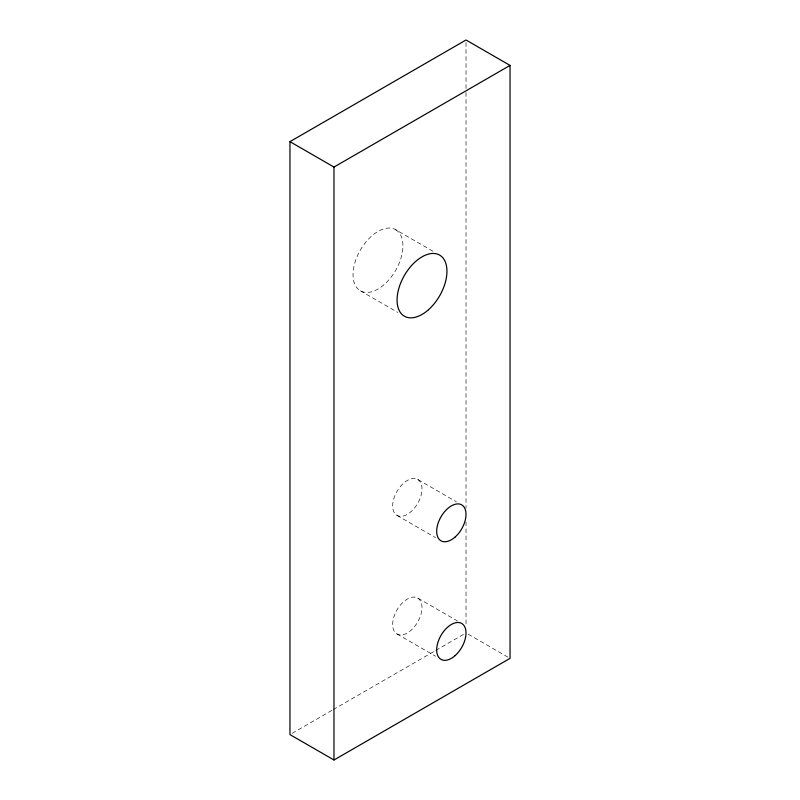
<?xml version="1.0" encoding="UTF-8"?>
<svg xmlns="http://www.w3.org/2000/svg" width="800" height="800" viewBox="0 0 800 800"><rect width="100%" height="100%" fill="white"/><g stroke="black" fill="none" stroke-linecap="round" stroke-linejoin="round"><path stroke-width="0.6" stroke-dasharray="4 3" d="M292.12 733.34L332.09 710.27M333.17 709.64L434.7 651.03M435.78 650.4L463.86 634.19M395.63 229.69A35.27 20.36 -60 0 1 384.45 284.33A35.27 20.36 -60 0 1 353.9 266.69A35.27 20.36 -60 0 1 395.63 229.69L434.28 252M360.36 290.78L397.93 312.47M417.71 479.44A20.75 11.98 -60 0 1 411.13 511.58A20.75 11.98 -60 0 1 393.16 501.21A20.75 11.98 -60 0 1 417.71 479.44L456.36 501.76M396.96 515.38L435.61 537.69M417.71 598.03A20.75 11.98 -60 0 1 411.13 630.17A20.75 11.98 -60 0 1 393.16 619.8A20.75 11.98 -60 0 1 417.71 598.03L457.43 620.96M468.17 634.18L507.89 657.11M396.96 633.97L435.61 656.28M466.02 42.5L466.02 91.18M466.02 92.43L466.02 508.11M466.02 521.84L466.02 626.7"/><path stroke-width="1.2" d="M289.96 141.65L466.02 40L510.04 65.41L510.04 658.35L333.98 760L289.96 734.59L289.96 141.65L333.98 167.06L510.04 65.41M333.98 167.06L333.98 760M455.15 655.58A20.75 11.98 -60 0 0 461.72 623.44A20.75 11.98 -60 0 0 437.18 645.21A20.75 11.98 -60 0 0 455.15 655.58M455.15 537A20.75 11.98 -60 0 0 461.72 504.86A20.75 11.98 -60 0 0 437.18 526.62A20.75 11.98 -60 0 0 455.15 537M428.46 309.74A35.27 20.36 -60 0 0 439.64 255.1A35.27 20.36 -60 0 0 397.92 292.1A35.27 20.36 -60 0 0 428.46 309.74"/></g></svg>
